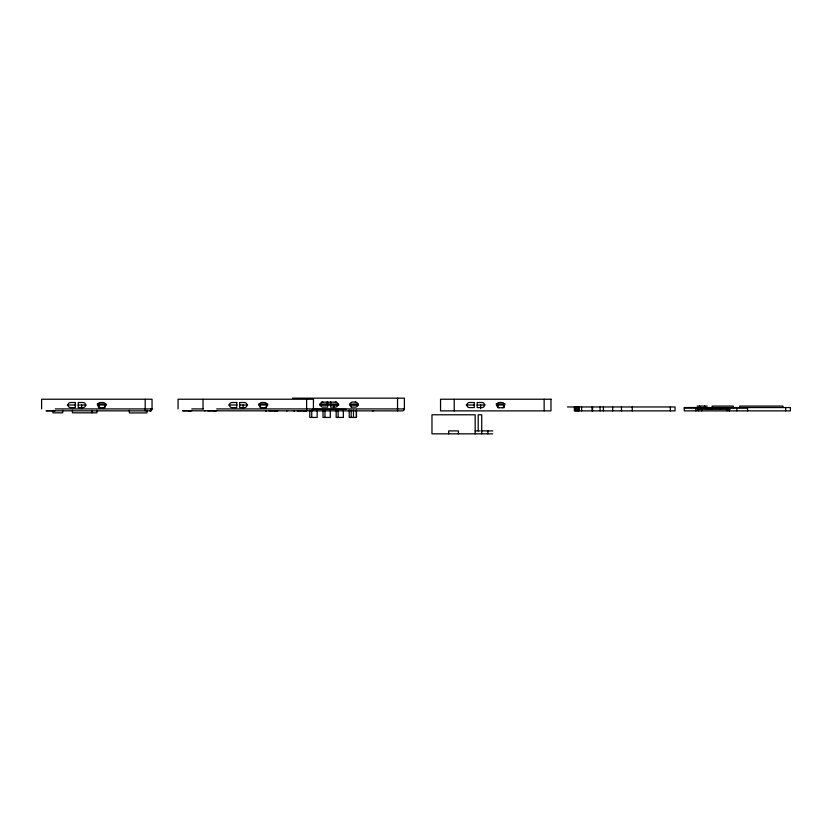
<?xml version="1.0" encoding="UTF-8"?>
<svg xmlns="http://www.w3.org/2000/svg" width="832" height="832" viewBox="0 0 832 832"><rect width="100%" height="100%" fill="white"/><g stroke="black" fill="none" stroke-linecap="round" stroke-linejoin="round"><path stroke-width="1.25" d="M311.511 410.873L313.404 409.417L313.466 399.235L178.058 399.235L178.058 408.918M292.479 398.164L404.383 398.164L404.383 408.918A1.955 1.955 0 0 1 402.428 410.873L182.551 410.8L191.745 410.602L188.708 410.873M321.422 402.168L336.419 402.168M97.136 404.03L106.236 404.03M258.565 404.03L267.665 404.03M319.644 404.03L338.614 404.03M349.866 404.03L358.228 404.03M496.09 404.03L505.18 404.03M319.748 404.612L327.257 404.612L327.257 401.679M330.616 404.612L338.718 404.612M349.866 404.612L358.228 404.612M67.236 405.007L75.66 405.007M78.062 405.007L86.237 405.007M97.469 405.007L106.496 405.007M228.665 405.007L237.089 405.007M239.491 405.007L247.655 405.007M258.898 405.007L267.925 405.007M319.582 405.007L338.614 405.007M349.846 405.007L358.29 405.007M466.18 405.007L474.604 405.007M477.006 405.007L485.181 405.007M496.413 405.007L504.15 405.007M697.112 406.078L707.179 406.078M567.434 406.962L675.043 406.962L675.043 410.873L574.371 410.873L574.371 406.962M104.759 407.742L98.966 407.742L98.966 405.007M266.188 407.742L260.395 407.742L260.395 405.007M497.91 407.742L504.067 407.742M684.258 408.034L736.351 408.034M55.286 408.918L152.038 408.918L152.038 399.235L41.6 399.235L41.6 408.918M191.745 408.918L203.31 408.918M216.715 408.918L404.383 408.918M312.884 409.406L346.299 409.406M697.112 409.302L708.646 409.302L708.646 408.034M709.478 409.302L730.07 409.302M204.506 410.8L205.109 410.873M343.45 417.446L336.17 417.446L336.17 410.114M356.398 417.446L356.398 410.114L356.502 417.446L349.222 417.446L349.222 410.114M475.176 430.903L479.97 430.903M481.208 430.903L492.773 430.903M492.773 433.836L431.974 433.836L431.974 414.783L475.176 414.783L475.176 433.836M294.434 410.873L294.466 410.873A1.955 1.955 0 0 1 293.457 410.602M266.167 410.873L265.626 410.8L266.261 410.873M297.346 410.873L306.166 410.602L303.774 410.8M269.048 410.873L277.867 410.602L274.83 410.873M207.896 410.873L216.715 410.602L213.678 410.873M52.25 410.873L55.286 410.602L46.082 410.8L151.185 410.873L151.185 408.585M785.71 407.545L785.71 410.873M782.974 407.545L782.974 406.078L739.773 406.078L739.773 407.545M747.594 410.873L747.594 408.034L736.84 408.034L736.84 410.873M733.221 407.836L733.221 406.078L712.119 406.078L712.119 407.836M729.456 408.034L729.414 410.873M729.248 408.034L729.321 410.873M727.064 409.302L727.064 410.873M720.231 408.034L720.231 409.302M712.39 408.034L712.39 409.302M709.738 408.034L709.738 409.302M707.273 408.034L707.179 409.302M704.735 406.078L704.735 408.034M704.59 406.078L704.59 408.034M701.657 408.98L701.657 410.873M699.702 406.078L699.702 408.034M699.556 406.078L699.556 408.034M698.433 408.034L698.433 410.873M695.791 407.545L695.791 410.873M670.353 406.962L670.353 410.873M632.237 406.962L632.237 410.873M621.483 406.962L621.483 410.873M612.685 406.962L612.685 410.873M603.418 406.962L603.418 410.873M600.07 406.962L600.07 410.873M592.55 406.962L592.55 410.873M592.062 406.962L592.062 410.873M581.61 406.962L581.61 410.873M578.926 406.962L578.968 410.873M578.791 406.962L578.791 410.873M577.959 406.962L577.959 410.873M576.971 406.962L576.971 410.873M575.983 406.962L575.983 410.873M575.026 406.962L575.026 410.873M544.138 399.235L544.138 410.873M504.067 405.007L504.067 406.962M497.91 405.007L497.91 406.827M487.885 430.903L487.885 433.836M481.728 433.836L481.728 414.783L478.202 414.783L478.202 430.903M480.615 405.007L480.615 408.668M458.463 433.836L458.463 430.903L448.687 430.903L448.687 433.836M454.23 399.235L454.23 410.873M397.54 398.164L397.54 410.873M353.465 410.114L353.465 417.446M351.312 405.007L351.312 407.451M351.177 410.114L351.177 417.446M343.356 410.114L343.356 417.446M338.125 410.114L338.125 417.446M334.017 405.007L334.017 407.451M330.616 401.679L330.595 407.108L335.379 407.108A2.538 2.538 0 0 0 337.927 404.56A2.538 2.538 0 0 0 335.379 402.022M330.304 410.114L330.304 417.446L323.024 417.446L323.024 410.114M327.662 402.022L327.662 407.108L322.878 407.108A2.538 2.538 0 0 1 320.33 404.56A2.538 2.538 0 0 1 322.878 402.022M324.979 410.114L324.979 417.446M317.158 410.114L317.158 417.446L309.785 417.446L309.785 410.114M316.722 408.918L316.722 410.873M311.74 410.114L311.74 417.446M306.623 399.235L306.623 410.873M266.552 405.007L266.552 406.962M243.1 405.007L243.1 408.668M203.029 399.235L203.029 408.918M146.962 410.28L146.962 412.922L129.366 412.922L129.366 410.28M145.194 399.235L145.194 410.873M105.123 405.007L105.123 406.962M96.897 410.322L96.897 412.828L72.457 412.828L72.457 410.322M92.009 410.322L92.009 412.828M81.671 405.007L81.671 408.668M62.681 410.322L62.681 412.828L52.915 412.828L52.915 410.322M264.503 407.597A2.538 2.538 0 0 0 267.041 405.049A2.538 2.538 0 0 0 264.503 402.511L261.768 402.511A2.538 2.538 0 0 0 259.22 405.049A2.538 2.538 0 0 0 261.768 407.597M152.038 408.918A1.955 1.955 0 0 1 150.082 410.873M103.074 407.597A2.538 2.538 0 0 0 105.612 405.049A2.538 2.538 0 0 0 103.074 402.511L100.339 402.511A2.538 2.538 0 0 0 97.802 405.049A2.538 2.538 0 0 0 100.339 407.597M287.529 410.602A1.955 1.955 0 0 1 286.551 410.873M373.641 410.602A1.955 1.955 0 0 1 372.663 410.873M502.018 407.597A2.538 2.538 0 0 0 504.556 405.049A2.538 2.538 0 0 0 502.018 402.511L499.283 402.511A2.538 2.538 0 0 0 496.746 405.049A2.538 2.538 0 0 0 499.283 407.597M550.982 399.235L440.544 399.235L440.544 410.873L550.982 410.873L550.982 399.235M355.358 402.033L352.622 402.033A2.538 2.538 0 0 0 350.074 404.57A2.538 2.538 0 0 0 352.622 407.118L355.358 407.118A2.538 2.538 0 0 0 357.895 404.57A2.538 2.538 0 0 0 355.358 402.033M75.317 402.511L70.533 402.511A2.538 2.538 0 0 0 67.985 405.049A2.538 2.538 0 0 0 70.533 407.597L75.317 407.597L75.317 402.511M83.044 402.511L78.25 402.511L78.25 407.597L83.044 407.597A2.538 2.538 0 0 0 85.582 405.049A2.538 2.538 0 0 0 83.044 402.511M236.746 402.511L231.962 402.511A2.538 2.538 0 0 0 229.414 405.049A2.538 2.538 0 0 0 231.962 407.597L236.746 407.597L236.746 402.511M244.462 402.511L239.678 402.511L239.678 407.597L244.462 407.597A2.538 2.538 0 0 0 247.01 405.049A2.538 2.538 0 0 0 244.462 402.511M474.261 402.511L469.477 402.511A2.538 2.538 0 0 0 466.929 405.049A2.538 2.538 0 0 0 469.477 407.597L474.261 407.597L474.261 402.511M481.988 402.511L477.194 402.511L477.194 407.597L481.988 407.597A2.538 2.538 0 0 0 484.526 405.049A2.538 2.538 0 0 0 481.988 402.511M790.4 407.545L684.258 407.545L684.258 410.873L790.4 410.873L790.4 407.545M43.181 410.8L43.181 410.8M179.65 410.8L179.65 410.8"/></g></svg>
